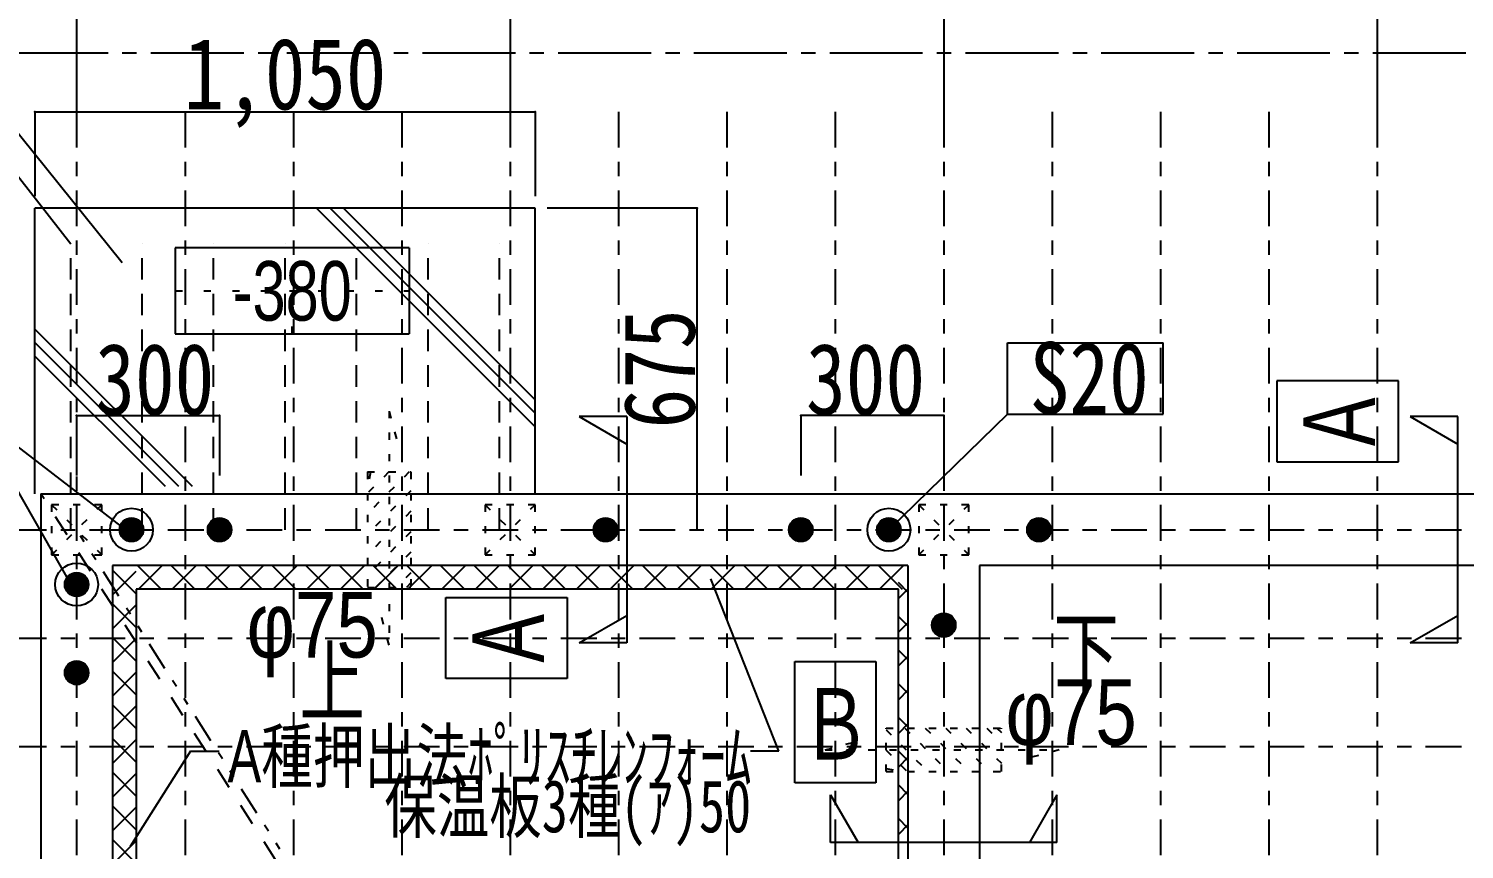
# Model space of a CAD drawing. Header units: millimetres. Extents: x 2414 to 2906, y 1861 to 2205.
# Drawn here: x 2522.5 to 2582.8, y 2126.8 to 2161.3 of the extents above; entities that cross this region are included whole.
import ezdxf
from ezdxf.enums import TextEntityAlignment as Align

# ---------------------------------------------------------------- set-up
doc = ezdxf.new("R2010")
doc.units = ezdxf.units.MM
for name, pattern in [('jw-line02', [1.2, 0.3, -0.6, 0.3]), ('jw-line03', [9.000000000000002, 0.8999999999999999, -0.8999999999999999, 0.8999999999999999, -0.8999999999999999, 0.8999999999999999, -0.8999999999999999, 0.8999999999999999, -0.8999999999999999, 0.8999999999999999, -0.8999999999999999]), ('jw-line04', [2.4, 0.8999999999999999, -0.6, 0.8999999999999999]), ('jw-line05', [4.800000000000001, 1.5, -0.6, 0.6, -0.6, 1.5]), ('jw-line06', [9.6, 3.9, -0.6, 0.6, -0.6, 3.9]), ('jw-line07', [4.8, 1.2, -0.6, 0.3, -0.6, 0.3, -0.6, 1.2]), ('jw-line09', [1.2, 0.3, -0.8999999999999999]), ('jw-lineS01', [0])]:
    doc.linetypes.add(name, pattern=pattern)
for name, color, linetype in [('8-0', 7, 'Continuous'), ('8-2', 7, 'Continuous'), ('8-3', 7, 'Continuous'), ('8-4', 7, 'Continuous'), ('8-5', 7, 'Continuous'), ('8-9', 7, 'Continuous'), ('8-C', 7, 'Continuous'), ('8-F', 7, 'Continuous'), ('F-4', 7, 'Continuous'), ('F-8', 7, 'Continuous')]:
    doc.layers.add(name, color=color, linetype=linetype)
doc.styles.add('HGｺﾞｼｯｸM', font='', dxfattribs={"height": 0.2})
doc.styles.add('ＭＳ ゴシック', font='', dxfattribs={"height": 0.2})
doc.styles.get('HGｺﾞｼｯｸM').set_extended_font_data('HGｺﾞｼｯｸM')
doc.styles.get('ＭＳ ゴシック').set_extended_font_data('MS Gothic')

# ---------------------------------------------------------------- blocks, each defined once
blk = doc.blocks.new('120501@@SfigorgFlag@@4')
at = {"layer": '8-0', "color": 2, "linetype": 'jw-line02'}
for p, q in [((-0.01788199026351833, 5.033591516823435), (0.4328093899896288, 3.351588387184165)), ((-0.01788199026351833, 5.033591516823435), (-0.01788199026351833, -4.786014429498209)), ((-0.9291319902637412, 2.479198747651026), (-0.9291319902637412, -2.365801252349229)), ((-0.9291319902637412, 2.479198747651026), (0.8933680097362497, 2.479198747651026)), ((-0.8036992214009757, 2.479198747651935), (-0.9291319902641959, 1.753765978788579)), ((0.8258681481684533, 2.479198747651026), (-0.9291319902637412, 0.7241986092185471)), ((-0.03326659097255913, 2.479198747651026), (-0.9291319902637412, 1.583333348359702)), ((0.8933680097362497, 2.479198747651026), (0.8933680097362497, -2.365801252349229)), ((0.8933680097363492, 1.687563870077611), (-0.9291319902637412, -0.1349361299226075)), ((0.8933680097359087, 0.8284291309346372), (-0.9291319902637412, -0.9940708690646716)), ((0.8933680097359087, -0.03070560820651735), (-0.9291319902637412, -1.853205608206736)), ((0.8933680097359087, -0.8898403473485814), (-0.5825928952641704, -2.365801252348319)), ((0.8933680097359087, -1.748975086490645), (0.2765418438775527, -2.365801252349229)), ((-0.9291319902637412, -2.365801252349229), (0.8933680097362497, -2.365801252349229)), ((0.8933680097359087, -2.178542456062132), (0.7061092134497216, -2.365801252349229)), ((-0.01788199026351833, -4.786014429498209), (-0.3926021215160205, -3.387539861046207))]:
    blk.add_line(p, q, dxfattribs=at)

msp = doc.modelspace()

# ---------------------------------------------------------------- linework, layer by layer
at = {"layer": '8-0', "color": 7, "linetype": 'Continuous'}
for p, q in [((2517.019364260048, 2163.156627165797), (2526.448192525839, 2151.45640331772)), ((2521.238288764238, 2156.134106296886), (2524.281845929085, 2152.248312169218)), ((2554.014308155476, 2130.961342442871), (2551.157430435342, 2138.194006528812)), ((2529.313822671716, 2130.961342442871), (2526.778385531696, 2126.960480209148))]:
    msp.add_line(p, q, dxfattribs=at)
at = {"layer": '8-0', "color": 4, "linetype": 'Continuous'}
for p, q in [((2522.781845929085, 2157.786674356651), (2543.781845929085, 2157.786674356651)), ((2522.781845929085, 2157.786674356651), (2522.781845929085, 2154.248312169218)), ((2543.781845929085, 2157.786674356651), (2543.781845929085, 2154.248312169218)), ((2550.584996090322, 2153.748312169218), (2544.281845929085, 2153.748312169218)), ((2550.584996090322, 2140.248312169218), (2550.584996090322, 2153.748312169218))]:
    msp.add_line(p, q, dxfattribs=at)
at = {"layer": '8-0', "color": 7, "linetype": 'jw-line03'}
msp.add_line((2653.431845929084, 1938.54831216922), (2523.031845929084, 2141.748312169218), dxfattribs=at)
at = {"layer": '8-0', "color": 7, "linetype": 'jw-line07'}
msp.add_line((2651.931845929084, 1940.04831216922), (2524.531845929084, 2140.248312169218), dxfattribs=at)
at = {"layer": '8-0', "color": 7, "linetype": 'Continuous'}
for p in [(2522.781845929085, 2157.786674356651), (2543.781845929085, 2157.786674356651), (2550.584996090322, 2153.748312169218), (2550.584996090322, 2140.248312169218)]:
    msp.add_point(p, dxfattribs=at)
at = {"layer": '8-2', "color": 1, "linetype": 'Continuous'}
for p, q in [((2563.603954419155, 2148.09398890954), (2570.143128552265, 2148.09398890954)), ((2563.603954419155, 2145.09398890954), (2563.603954419155, 2148.09398890954)), ((2570.143128552265, 2145.09398890954), (2570.143128552265, 2148.09398890954)), ((2520.176676726075, 2145.167713295547), (2524.281845928807, 2137.948312448159)), ((2520.176676726075, 2145.167713295547), (2526.581845650149, 2140.248312169216)), ((2563.603954419155, 2145.09398890954), (2558.631846208018, 2140.248312169218))]:
    msp.add_line(p, q, dxfattribs=at)
at = {"layer": '8-2', "color": 1, "linetype": 'jw-lineS01'}
msp.add_line((2563.603954419155, 2145.09398890954), (2570.143128552265, 2145.09398890954), dxfattribs=at)
at = {"layer": '8-3', "color": 3, "linetype": 'Continuous'}
for p, q in [((2543.781845929085, 2153.748312169218), (2522.781845929085, 2153.748312169218)), ((2522.781845929085, 2141.748312169218), (2522.781845929085, 2153.748312169218)), ((2543.781845929085, 2141.748312169218), (2543.781845929085, 2153.748312169218)), ((2528.668346686565, 2152.077042714965), (2528.668346686565, 2148.470815592339)), ((2528.668346686565, 2152.077042714965), (2528.668346686565, 2148.470815592339)), ((2528.668346686565, 2152.077042714965), (2528.668346686565, 2148.470815592339)), ((2538.495316307841, 2152.077042714965), (2528.668346686565, 2152.077042714965)), ((2528.668346686565, 2152.077042714965), (2528.668346686565, 2148.470815592339)), ((2538.495316307841, 2152.077042714965), (2528.668346686565, 2152.077042714965)), ((2538.495316307841, 2152.077042714965), (2528.668346686565, 2152.077042714965)), ((2538.495316307841, 2152.077042714965), (2528.668346686565, 2152.077042714965)), ((2538.495316307841, 2152.077042714965), (2538.495316307841, 2148.470815592339)), ((2538.495316307841, 2152.077042714965), (2538.495316307841, 2148.470815592339)), ((2538.495316307841, 2152.077042714965), (2538.495316307841, 2148.470815592339)), ((2538.495316307841, 2152.077042714965), (2538.495316307841, 2148.470815592339)), ((2528.668346686565, 2148.470815592339), (2538.495316307841, 2148.470815592339)), ((2528.668346686565, 2148.470815592339), (2538.495316307841, 2148.470815592339)), ((2528.668346686565, 2148.470815592339), (2538.495316307841, 2148.470815592339)), ((2528.668346686565, 2148.470815592339), (2538.495316307841, 2148.470815592339))]:
    msp.add_line(p, q, dxfattribs=at)
at = {"layer": '8-3', "color": 3, "linetype": 'jw-line09'}
for p, q in [((2533.581831497203, 2148.470815592339), (2533.581831497203, 2152.077042714965)), ((2533.581831497203, 2148.470815592339), (2533.581831497203, 2152.077042714965)), ((2533.581831497203, 2148.470815592339), (2533.581831497203, 2152.077042714965)), ((2533.581831497203, 2148.470815592339), (2533.581831497203, 2152.077042714965)), ((2528.668346686565, 2150.273929153652), (2538.495316307841, 2150.273929153652)), ((2528.668346686565, 2150.273929153652), (2538.495316307841, 2150.273929153652)), ((2528.668346686565, 2150.273929153652), (2538.495316307841, 2150.273929153652)), ((2528.668346686565, 2150.273929153652), (2538.495316307841, 2150.273929153652))]:
    msp.add_line(p, q, dxfattribs=at)
at = {"layer": '8-3', "color": 2, "linetype": 'jw-line02'}
for p, q in [((2525.581845929085, 2141.298312169217), (2523.481845929085, 2141.298312169217)), ((2523.481845929085, 2141.298312169217), (2523.481845929085, 2139.198312169216)), ((2523.481845929085, 2139.198312169216), (2525.581845929085, 2141.298312169217)), ((2523.481845929085, 2141.298312169217), (2525.581845929085, 2139.198312169216)), ((2525.581845929085, 2139.198312169216), (2525.581845929085, 2141.298312169217)), ((2543.781845929085, 2141.298312169217), (2541.681845929085, 2141.298312169217)), ((2541.681845929085, 2141.298312169217), (2541.681845929085, 2139.198312169216)), ((2541.681845929085, 2139.198312169216), (2543.781845929085, 2141.298312169217)), ((2541.681845929085, 2141.298312169217), (2543.781845929085, 2139.198312169216)), ((2543.781845929085, 2139.198312169216), (2543.781845929085, 2141.298312169217)), ((2561.981845929085, 2141.298312169217), (2559.881845929085, 2141.298312169217)), ((2559.881845929085, 2141.298312169217), (2559.881845929085, 2139.198312169216)), ((2559.881845929085, 2139.198312169216), (2561.981845929085, 2141.298312169217)), ((2559.881845929085, 2141.298312169217), (2561.981845929085, 2139.198312169216)), ((2561.981845929085, 2139.198312169216), (2561.981845929085, 2141.298312169217)), ((2523.481845929085, 2139.198312169216), (2525.581845929085, 2139.198312169216)), ((2541.681845929085, 2139.198312169216), (2543.781845929085, 2139.198312169216)), ((2559.881845929085, 2139.198312169216), (2561.981845929085, 2139.198312169216))]:
    msp.add_line(p, q, dxfattribs=at)
at = {"layer": '8-4', "color": 4, "linetype": 'Continuous'}
for p, q in [((2543.781845929085, 2144.572151851377), (2534.605685611243, 2153.748312169218)), ((2543.781845929085, 2145.137837276313), (2535.171371036178, 2153.748312169218)), ((2543.781845929085, 2145.703522701254), (2535.737056461121, 2153.748312169218)), ((2529.388541526542, 2142.058312169217), (2522.781845929085, 2148.665007766674)), ((2528.822856101598, 2142.058312169217), (2522.781845929085, 2148.099322341727)), ((2528.257170676662, 2142.058312169217), (2522.781845929085, 2147.533636916792)), ((2524.531845911989, 2145.036535291319), (2530.531845929098, 2145.036535291319)), ((2560.931845946178, 2145.036535291324), (2554.931845929069, 2145.036535291324))]:
    msp.add_line(p, q, dxfattribs=at)
at = {"layer": '8-4', "color": 212, "linetype": 'Continuous'}
for p, q in [((2523.031845929084, 2141.748312169218), (2653.431845929084, 2141.748312169218)), ((2523.031845929084, 2141.748312169218), (2523.031845929084, 1938.54831216922)), ((2559.431845929084, 2138.748312169218), (2526.031845929084, 2138.748312169218)), ((2526.031845929084, 2138.748312169218), (2526.031845929084, 2105.348312169216)), ((2559.431845929084, 2138.748312169218), (2559.431845929084, 2120.482827483508)), ((2614.031845929084, 2138.748312169218), (2562.431845929084, 2138.748312169218)), ((2562.431845929084, 2138.748312169218), (2562.431845929084, 2120.482827483508))]:
    msp.add_line(p, q, dxfattribs=at)
at = {"layer": '8-4', "color": 7, "linetype": 'Continuous'}
for p, q in [((2529.313822671716, 2130.961342442871), (2530.510871051092, 2130.961342442871)), ((2554.014308155476, 2130.961342442871), (2552.8172597761, 2130.961342442871))]:
    msp.add_line(p, q, dxfattribs=at)
for p in [(2524.531845911989, 2145.036535291319), (2530.531845929098, 2145.036535291319), (2554.931845929069, 2145.036535291324), (2560.931845946178, 2145.036535291324)]:
    msp.add_point(p, dxfattribs=at)
at = {"layer": '8-5', "color": 4, "linetype": 'jw-line06'}
msp.add_line((2759.548339928065, 2160.248312169213), (2504.550022796619, 2160.248312169213), dxfattribs=at)
at = {"layer": '8-9', "color": 4, "linetype": 'jw-line05'}
for p, q in [((2524.531845929084, 2157.786674356651), (2524.531845929084, 1920.180434611356)), ((2542.731845929084, 2157.786674356644), (2542.731845929084, 1920.180434611356)), ((2560.931845929084, 2157.786674356651), (2560.931845929084, 1920.180434611356)), ((2579.131845929084, 2157.786674356651), (2579.131845929084, 1920.180434611356)), ((2501.964680258223, 2140.248312169218), (2716.590583035314, 2140.248312169218))]:
    msp.add_line(p, q, dxfattribs=at)
at = {"layer": '8-9', "color": 8, "linetype": 'jw-line05'}
for p, q in [((2529.081845929084, 2157.786674356651), (2529.081845929084, 1920.180434611356)), ((2533.631845929084, 2157.786674356651), (2533.631845929084, 1920.180434611356)), ((2538.181845929083, 2157.786674356651), (2538.181845929083, 1920.180434611356)), ((2547.281845929084, 2157.786674356651), (2547.281845929084, 1920.180434611356)), ((2551.831845929084, 2157.786674356651), (2551.831845929084, 1920.180434611356)), ((2556.381845929084, 2157.786674356651), (2556.381845929084, 1920.180434611356)), ((2565.481845929084, 2157.786674356651), (2565.481845929084, 1920.180434611356)), ((2570.031845929083, 2157.786674356651), (2570.031845929083, 1920.180434611356)), ((2574.581845929084, 2157.786674356651), (2574.581845929084, 1920.180434611356)), ((2501.964680258226, 2135.698312169222), (2716.590583035316, 2135.698312169222)), ((2501.964680258223, 2131.148312169223), (2716.590583035314, 2131.148312169223))]:
    msp.add_line(p, q, dxfattribs=at)
at = {"layer": '8-9', "color": 4, "linetype": 'Continuous'}
for p, q in [((2527.031845929071, 2137.557395476452), (2526.031845929071, 2138.557395476456)), ((2526.031845929071, 2137.508798333741), (2527.031845929071, 2138.508798333741)), ((2527.079633721402, 2138.74831216923), (2528.079633721402, 2137.74831216923)), ((2527.128230864113, 2137.74831216923), (2528.128230864113, 2138.74831216923)), ((2528.493847283775, 2138.74831216923), (2529.493847283775, 2137.74831216923)), ((2528.542444426487, 2137.74831216923), (2529.542444426487, 2138.74831216923)), ((2529.908060846149, 2138.74831216923), (2530.908060846149, 2137.74831216923)), ((2529.95665798886, 2137.74831216923), (2530.95665798886, 2138.74831216923)), ((2531.322274408522, 2138.748312169228), (2532.322274408522, 2137.74831216923)), ((2531.370871551233, 2137.74831216923), (2532.370871551233, 2138.74831216923)), ((2532.736487970895, 2138.748312169228), (2533.736487970895, 2137.74831216923)), ((2532.785085113607, 2137.74831216923), (2533.785085113607, 2138.74831216923)), ((2534.150701533269, 2138.74831216923), (2535.150701533265, 2137.74831216923)), ((2534.19929867598, 2137.74831216923), (2535.19929867598, 2138.74831216923)), ((2535.564915095642, 2138.74831216923), (2536.564915095642, 2137.748312169228)), ((2535.613512238353, 2137.748312169228), (2536.613512238353, 2138.748312169228)), ((2536.979128658012, 2138.74831216923), (2537.979128658015, 2137.748312169228)), ((2537.027725800727, 2137.748312169228), (2538.027725800727, 2138.74831216923)), ((2538.393342220385, 2138.74831216923), (2539.393342220389, 2137.74831216923)), ((2538.441939363096, 2137.74831216923), (2539.441939363096, 2138.74831216923)), ((2539.807555782758, 2138.74831216923), (2540.807555782762, 2137.748312169228)), ((2539.85615292547, 2137.748312169228), (2540.85615292547, 2138.74831216923)), ((2541.221769345132, 2138.74831216923), (2542.221769345132, 2137.74831216923)), ((2541.270366487843, 2137.748312169228), (2542.270366487843, 2138.748312169228)), ((2542.635982907505, 2138.74831216923), (2543.635982907505, 2137.74831216923)), ((2542.684580050216, 2137.74831216923), (2543.684580050216, 2138.748312169228)), ((2544.050196469878, 2138.74831216923), (2545.050196469878, 2137.74831216923)), ((2544.09879361259, 2137.74831216923), (2545.09879361259, 2138.74831216923)), ((2545.464410032252, 2138.74831216923), (2546.464410032252, 2137.74831216923)), ((2545.513007174963, 2137.74831216923), (2546.513007174963, 2138.74831216923)), ((2546.878623594625, 2138.74831216923), (2547.878623594625, 2137.74831216923)), ((2546.927220737336, 2137.74831216923), (2547.927220737336, 2138.74831216923)), ((2548.292837156998, 2138.74831216923), (2549.292837156998, 2137.74831216923)), ((2548.34143429971, 2137.74831216923), (2549.34143429971, 2138.74831216923)), ((2549.707050719372, 2138.74831216923), (2550.707050719372, 2137.74831216923)), ((2549.755647862083, 2137.74831216923), (2550.755647862083, 2138.74831216923)), ((2551.121264281745, 2138.74831216923), (2552.121264281745, 2137.74831216923)), ((2551.169861424456, 2137.74831216923), (2552.169861424456, 2138.74831216923)), ((2552.535477844118, 2138.74831216923), (2553.535477844118, 2137.74831216923)), ((2552.58407498683, 2137.74831216923), (2553.58407498683, 2138.74831216923)), ((2553.949691406492, 2138.74831216923), (2554.949691406492, 2137.74831216923)), ((2553.998288549203, 2137.74831216923), (2554.998288549203, 2138.74831216923)), ((2555.363904968861, 2138.74831216923), (2556.363904968861, 2137.74831216923)), ((2555.412502111573, 2137.74831216923), (2556.412502111576, 2138.74831216923)), ((2556.778118531235, 2138.74831216923), (2557.778118531235, 2137.74831216923)), ((2556.826715673946, 2137.74831216923), (2557.82671567395, 2138.74831216923)), ((2558.192332093608, 2138.74831216923), (2559.192332093608, 2137.74831216923)), ((2558.24092923632, 2137.74831216923), (2559.240929236323, 2138.74831216923)), ((2527.031845929071, 2137.74831216923), (2527.031845929071, 2105.748312169214)), ((2559.031845929077, 2137.74831216923), (2527.031845929071, 2137.74831216923)), ((2559.431845929077, 2137.626931248106), (2559.031845929077, 2138.026931248104)), ((2559.431845929077, 2137.757900539837), (2559.031845929077, 2137.357900539836)), ((2559.031845929077, 2105.748312169214), (2559.031845929077, 2137.74831216923)), ((2527.031845929071, 2136.143181914079), (2526.031845929071, 2137.143181914083)), ((2526.031845929071, 2136.094584771367), (2527.031845929071, 2137.094584771367)), ((2559.431845929077, 2136.212717685733), (2559.031845929077, 2136.612717685731)), ((2559.431845929077, 2136.343686977464), (2559.031845929077, 2135.943686977463)), ((2527.031845929071, 2134.728968351706), (2526.031845929071, 2135.728968351709)), ((2526.031845929071, 2134.680371208994), (2527.031845929071, 2135.680371208994)), ((2559.431845929077, 2134.79850412336), (2559.031845929077, 2135.198504123357)), ((2559.431845929077, 2134.929473415091), (2559.031845929079, 2134.529473415089)), ((2527.031845929071, 2133.314754789336), (2526.031845929071, 2134.314754789336)), ((2526.031845929071, 2133.266157646624), (2527.031845929071, 2134.266157646624)), ((2559.431845929077, 2133.384290560986), (2559.031845929077, 2133.784290560984)), ((2559.431845929077, 2133.515259852717), (2559.031845929077, 2133.115259852716)), ((2527.031845929071, 2131.900541226963), (2526.031845929071, 2132.900541226963)), ((2526.031845929071, 2131.851944084251), (2527.031845929071, 2132.851944084251)), ((2559.431845929077, 2131.970076998613), (2559.031845929077, 2132.370076998611)), ((2559.431845929077, 2132.101046290344), (2559.031845929077, 2131.701046290343)), ((2527.031845929071, 2130.486327664589), (2526.031845929071, 2131.486327664589)), ((2526.031845929071, 2130.437730521878), (2527.031845929071, 2131.437730521878)), ((2559.431845929077, 2130.55586343624), (2559.031845929077, 2130.955863436237)), ((2559.431845929077, 2130.686832727971), (2559.031845929077, 2130.286832727969)), ((2527.031845929071, 2129.072114102216), (2526.031845929071, 2130.072114102216)), ((2526.031845929071, 2129.023516959504), (2527.031845929071, 2130.023516959504)), ((2559.431845929077, 2129.141649873866), (2559.031845929077, 2129.541649873864)), ((2559.431845929077, 2129.272619165597), (2559.031845929077, 2128.872619165596)), ((2527.031845929071, 2127.657900539843), (2526.031845929071, 2128.657900539843)), ((2526.031845929071, 2127.609303397131), (2527.031845929071, 2128.609303397131)), ((2559.431845929077, 2127.727436311493), (2559.031845929077, 2128.127436311491)), ((2559.431845929077, 2127.858405603224), (2559.031845929079, 2127.458405603223)), ((2527.031845929071, 2126.243686977469), (2526.031845929071, 2127.243686977469)), ((2526.031845929071, 2126.195089834758), (2527.031845929071, 2127.195089834758))]:
    msp.add_line(p, q, dxfattribs=at)
at = {"layer": '8-C', "color": 7, "linetype": 'Continuous'}
for p, q in [((2580.020779920578, 2146.498312169214), (2574.92077992058, 2146.498312169214)), ((2574.92077992058, 2146.498312169214), (2574.92077992058, 2143.098312169216)), ((2580.020779920578, 2143.098312169216), (2580.020779920578, 2146.498312169214)), ((2574.92077992058, 2143.098312169216), (2580.020779920578, 2143.098312169216)), ((2540.024361046857, 2133.998312169221), (2540.024361046857, 2137.398312169219)), ((2540.024361046857, 2137.398312169219), (2545.124361046855, 2137.398312169219)), ((2545.124361046855, 2137.398312169219), (2545.124361046855, 2133.998312169221)), ((2554.681845929088, 2129.621405030931), (2554.681845929088, 2134.72140503093)), ((2554.681845929088, 2134.72140503093), (2558.081845929086, 2134.72140503093)), ((2558.081845929086, 2134.72140503093), (2558.081845929086, 2129.621405030931)), ((2545.124361046855, 2133.998312169221), (2540.024361046857, 2133.998312169221)), ((2558.081845929086, 2129.621405030931), (2554.681845929088, 2129.621405030931))]:
    msp.add_line(p, q, dxfattribs=at)
at = {"layer": '8-C', "color": 3, "linetype": 'Continuous'}
for p, q in [((2547.623714560114, 2144.998312169218), (2545.623714560114, 2144.998312169218)), ((2545.623714560114, 2144.998312169218), (2547.623714560114, 2143.843611630838)), ((2547.623714560114, 2144.998312169218), (2547.623714560114, 2135.498312169218)), ((2580.520133433836, 2144.998312169218), (2582.520133433836, 2143.843611630838)), ((2582.520133433836, 2144.998312169218), (2580.520133433836, 2144.998312169218)), ((2582.520133433836, 2135.498312169218), (2582.520133433836, 2144.998312169218)), ((2545.623714560114, 2135.498312169218), (2547.623714560114, 2136.653012707598)), ((2580.520133433836, 2135.498312169218), (2582.520133433836, 2136.653012707598)), ((2547.623714560114, 2135.498312169218), (2545.623714560114, 2135.498312169218)), ((2582.520133433836, 2135.498312169218), (2580.520133433836, 2135.498312169218)), ((2556.181845929084, 2129.122051517673), (2557.336546467464, 2127.122051517673)), ((2556.181845929084, 2127.122051517673), (2556.181845929084, 2129.122051517673)), ((2565.681845929084, 2129.122051517673), (2564.527145390704, 2127.122051517673)), ((2565.681845929084, 2127.122051517673), (2565.681845929084, 2129.122051517673)), ((2565.681845929084, 2127.122051517673), (2556.181845929084, 2127.122051517673))]:
    msp.add_line(p, q, dxfattribs=at)
at = {"layer": '8-F', "color": 4, "linetype": 'Continuous'}
for p, q in [((2524.531845929098, 2145.036535291319), (2524.531845929098, 2142.52429602933)), ((2530.531845929098, 2145.036535291319), (2530.531845929098, 2142.524296029334)), ((2554.931845929069, 2145.036535291324), (2554.931845929069, 2142.524296029339)), ((2560.931845929069, 2145.036535291324), (2560.931845929069, 2142.524296029335))]:
    msp.add_line(p, q, dxfattribs=at)
at = {"layer": '8-F', "color": 1, "linetype": 'Continuous', "true_color": 0xff0000}
for points in [[(2527.081845650148, 2140.248312169272, 0.5000000000000003, 0.5000000000000003, 1), (2526.581845650148, 2140.248312169272, 0.5000000000000003, 0.5000000000000003, 1)], [(2527.081845650148, 2140.248312169272, 0.5000000000000003, 0.5000000000000003, 1), (2526.581845650148, 2140.248312169272, 0.5000000000000003, 0.5000000000000003, 1)], [(2527.081845650148, 2140.248312169272, 0.5000000000000003, 0.5000000000000003, 1), (2526.581845650148, 2140.248312169272, 0.5000000000000003, 0.5000000000000003, 1)], [(2530.781845929102, 2140.248311840613, 0.5000000000000003, 0.5000000000000003, 1), (2530.281845929102, 2140.248311840613, 0.5000000000000003, 0.5000000000000003, 1)], [(2530.781845929102, 2140.248311840613, 0.5000000000000003, 0.5000000000000003, 1), (2530.281845929102, 2140.248311840613, 0.5000000000000003, 0.5000000000000003, 1)], [(2530.781845929102, 2140.248311840613, 0.5000000000000003, 0.5000000000000003, 1), (2530.281845929102, 2140.248311840613, 0.5000000000000003, 0.5000000000000003, 1)], [(2546.981845929861, 2140.248312168654, 0.4999999999999999, 0.4999999999999999, 1), (2546.481845929861, 2140.248312168654, 0.4999999999999999, 0.4999999999999999, 1)], [(2546.981845929857, 2140.248312168654, 0.4999999999999999, 0.4999999999999999, 1), (2546.481845929857, 2140.248312168654, 0.4999999999999999, 0.4999999999999999, 1)], [(2546.981845929861, 2140.248312168654, 0.4999999999999999, 0.4999999999999999, 1), (2546.481845929861, 2140.248312168654, 0.4999999999999999, 0.4999999999999999, 1)], [(2546.981845929857, 2140.248312168652, 0.4999999999999999, 0.4999999999999999, 1), (2546.481845929857, 2140.248312168652, 0.4999999999999999, 0.4999999999999999, 1)], [(2546.981845929904, 2140.248312168645, 0.5000000000000001, 0.5000000000000001, 1), (2546.481845929904, 2140.248312168645, 0.5000000000000001, 0.5000000000000001, 1)], [(2546.981845929901, 2140.248312168645, 0.4999999999999999, 0.4999999999999999, 1), (2546.481845929901, 2140.248312168645, 0.4999999999999999, 0.4999999999999999, 1)], [(2546.981845929904, 2140.248312168645, 0.5000000000000001, 0.5000000000000001, 1), (2546.481845929904, 2140.248312168645, 0.5000000000000001, 0.5000000000000001, 1)], [(2546.981845929901, 2140.248312168645, 0.4999999999999999, 0.4999999999999999, 1), (2546.481845929901, 2140.248312168645, 0.4999999999999999, 0.4999999999999999, 1)], [(2555.181845929065, 2140.248311840619, 0.5000000000000003, 0.5000000000000003, 1), (2554.681845929065, 2140.248311840619, 0.5000000000000003, 0.5000000000000003, 1)], [(2555.181845929065, 2140.248311840619, 0.5000000000000003, 0.5000000000000003, 1), (2554.681845929065, 2140.248311840619, 0.5000000000000003, 0.5000000000000003, 1)], [(2555.181845929065, 2140.248311840619, 0.5000000000000003, 0.5000000000000003, 1), (2554.681845929065, 2140.248311840619, 0.5000000000000003, 0.5000000000000003, 1)], [(2558.881846208019, 2140.248312169278, 0.5000000000000003, 0.5000000000000003, 1), (2558.381846208019, 2140.248312169278, 0.5000000000000003, 0.5000000000000003, 1)], [(2558.881846208019, 2140.248312169278, 0.5000000000000003, 0.5000000000000003, 1), (2558.381846208019, 2140.248312169278, 0.5000000000000003, 0.5000000000000003, 1)], [(2558.881846208019, 2140.248312169278, 0.5000000000000003, 0.5000000000000003, 1), (2558.381846208019, 2140.248312169278, 0.5000000000000003, 0.5000000000000003, 1)], [(2565.181845929861, 2140.248312168656, 0.4999999999999999, 0.4999999999999999, 1), (2564.681845929861, 2140.248312168656, 0.4999999999999999, 0.4999999999999999, 1)], [(2565.181845929857, 2140.248312168656, 0.4999999999999999, 0.4999999999999999, 1), (2564.681845929857, 2140.248312168656, 0.4999999999999999, 0.4999999999999999, 1)], [(2565.181845929861, 2140.248312168656, 0.4999999999999999, 0.4999999999999999, 1), (2564.681845929861, 2140.248312168656, 0.4999999999999999, 0.4999999999999999, 1)], [(2565.181845929857, 2140.248312168654, 0.4999999999999999, 0.4999999999999999, 1), (2564.681845929857, 2140.248312168654, 0.4999999999999999, 0.4999999999999999, 1)], [(2565.181845929905, 2140.248312168646, 0.5000000000000001, 0.5000000000000001, 1), (2564.681845929905, 2140.248312168646, 0.5000000000000001, 0.5000000000000001, 1)], [(2565.181845929901, 2140.248312168646, 0.4999999999999999, 0.4999999999999999, 1), (2564.681845929901, 2140.248312168646, 0.4999999999999999, 0.4999999999999999, 1)], [(2565.181845929905, 2140.248312168646, 0.5000000000000001, 0.5000000000000001, 1), (2564.681845929905, 2140.248312168646, 0.5000000000000001, 0.5000000000000001, 1)], [(2565.181845929901, 2140.248312168646, 0.4999999999999999, 0.4999999999999999, 1), (2564.681845929901, 2140.248312168646, 0.4999999999999999, 0.4999999999999999, 1)], [(2524.781845929022, 2137.948312448157, 0.5000000000000003, 0.5000000000000003, 1), (2524.281845929022, 2137.948312448157, 0.5000000000000003, 0.5000000000000003, 1)], [(2524.781845929022, 2137.948312448157, 0.5000000000000003, 0.5000000000000003, 1), (2524.281845929022, 2137.948312448157, 0.5000000000000003, 0.5000000000000003, 1)], [(2524.781845929022, 2137.948312448157, 0.5000000000000003, 0.5000000000000003, 1), (2524.281845929022, 2137.948312448157, 0.5000000000000003, 0.5000000000000003, 1)], [(2561.181845928522, 2136.248312168441, 0.4999999999999999, 0.4999999999999999, 1), (2560.681845928522, 2136.248312168441, 0.4999999999999999, 0.4999999999999999, 1)], [(2561.181845928522, 2136.248312168444, 0.4999999999999999, 0.4999999999999999, 1), (2560.681845928522, 2136.248312168444, 0.4999999999999999, 0.4999999999999999, 1)], [(2561.181845928522, 2136.248312168441, 0.4999999999999999, 0.4999999999999999, 1), (2560.681845928522, 2136.248312168441, 0.4999999999999999, 0.4999999999999999, 1)], [(2561.18184592852, 2136.248312168444, 0.4999999999999999, 0.4999999999999999, 1), (2560.68184592852, 2136.248312168444, 0.4999999999999999, 0.4999999999999999, 1)], [(2561.181845928513, 2136.248312168397, 0.5000000000000001, 0.5000000000000001, 1), (2560.681845928513, 2136.248312168397, 0.5000000000000001, 0.5000000000000001, 1)], [(2561.181845928513, 2136.248312168401, 0.4999999999999999, 0.4999999999999999, 1), (2560.681845928513, 2136.248312168401, 0.4999999999999999, 0.4999999999999999, 1)], [(2561.181845928513, 2136.248312168397, 0.5000000000000001, 0.5000000000000001, 1), (2560.681845928513, 2136.248312168397, 0.5000000000000001, 0.5000000000000001, 1)], [(2561.181845928513, 2136.248312168401, 0.4999999999999999, 0.4999999999999999, 1), (2560.681845928513, 2136.248312168401, 0.4999999999999999, 0.4999999999999999, 1)], [(2524.781846257681, 2134.248312169203, 0.5000000000000002, 0.5000000000000002, 1), (2524.281846257681, 2134.248312169203, 0.5000000000000002, 0.5000000000000002, 1)], [(2524.781846257681, 2134.248312169203, 0.5000000000000002, 0.5000000000000002, 1), (2524.281846257681, 2134.248312169203, 0.5000000000000002, 0.5000000000000002, 1)], [(2524.781846257681, 2134.248312169203, 0.5000000000000002, 0.5000000000000002, 1), (2524.281846257681, 2134.248312169203, 0.5000000000000002, 0.5000000000000002, 1)]]:
    msp.add_lwpolyline(points, format="xyseb", close=True, dxfattribs=at)
at = {"layer": '8-F', "color": 14, "linetype": 'Continuous'}
for centre, radius in [((2526.831845650148, 2140.248312169272), 0.9000000000000004), ((2526.831845650148, 2140.248312169272), 0.5000000000000003), ((2526.831845650148, 2140.248312169272), 0.5000000000000003), ((2526.831845650148, 2140.248312169272), 0.5000000000000003), ((2530.531845929102, 2140.248311840613), 0.5000000000000003), ((2530.531845929102, 2140.248311840613), 0.5000000000000003), ((2530.531845929102, 2140.248311840613), 0.5000000000000003), ((2546.731845929861, 2140.248312168654), 0.4999999999999999), ((2546.731845929857, 2140.248312168654), 0.4999999999999999), ((2546.731845929861, 2140.248312168654), 0.4999999999999999), ((2546.731845929857, 2140.248312168652), 0.4999999999999999), ((2546.731845929904, 2140.248312168645), 0.5000000000000001), ((2546.731845929901, 2140.248312168645), 0.4999999999999999), ((2546.731845929904, 2140.248312168645), 0.5000000000000001), ((2546.731845929901, 2140.248312168645), 0.4999999999999999), ((2554.931845929065, 2140.248311840619), 0.5000000000000003), ((2554.931845929065, 2140.248311840619), 0.5000000000000003), ((2554.931845929065, 2140.248311840619), 0.5000000000000003), ((2558.631846208019, 2140.248312169278), 0.9000000000000004), ((2558.631846208019, 2140.248312169278), 0.5000000000000003), ((2558.631846208019, 2140.248312169278), 0.5000000000000003), ((2558.631846208019, 2140.248312169278), 0.5000000000000003), ((2564.931845929861, 2140.248312168656), 0.4999999999999999), ((2564.931845929857, 2140.248312168656), 0.4999999999999999), ((2564.931845929861, 2140.248312168656), 0.4999999999999999), ((2564.931845929857, 2140.248312168654), 0.4999999999999999), ((2564.931845929905, 2140.248312168646), 0.5000000000000001), ((2564.931845929901, 2140.248312168646), 0.4999999999999999), ((2564.931845929905, 2140.248312168646), 0.5000000000000001), ((2564.931845929901, 2140.248312168646), 0.4999999999999999), ((2524.531845929022, 2137.948312448157), 0.9000000000000002), ((2524.531845929022, 2137.948312448157), 0.5000000000000003), ((2524.531845929022, 2137.948312448157), 0.5000000000000003), ((2524.531845929022, 2137.948312448157), 0.5000000000000003), ((2560.931845928522, 2136.248312168441), 0.4999999999999999), ((2560.931845928522, 2136.248312168444), 0.4999999999999999), ((2560.931845928522, 2136.248312168441), 0.4999999999999999), ((2560.93184592852, 2136.248312168444), 0.4999999999999999), ((2560.931845928513, 2136.248312168397), 0.5000000000000001), ((2560.931845928513, 2136.248312168401), 0.4999999999999999), ((2560.931845928513, 2136.248312168397), 0.5000000000000001), ((2560.931845928513, 2136.248312168401), 0.4999999999999999), ((2524.531846257681, 2134.248312169203), 0.5000000000000002), ((2524.531846257681, 2134.248312169203), 0.5000000000000002), ((2524.531846257681, 2134.248312169203), 0.5000000000000002)]:
    msp.add_circle(centre, radius, dxfattribs=at)
at = {"layer": 'F-4', "color": 3, "linetype": 'jw-line04'}
for p, q in [((2524.281845929085, 2140.248312169218), (2524.281845929085, 2152.248312169218)), ((2527.281845929085, 2140.248312169218), (2527.281845929085, 2152.248312169218)), ((2530.281845929085, 2140.248312169218), (2530.281845929085, 2152.248312169218)), ((2533.281845929085, 2140.248312169218), (2533.281845929085, 2152.248312169218)), ((2536.281845929085, 2140.248312169218), (2536.281845929085, 2152.248312169218)), ((2539.281845929085, 2140.248312169218), (2539.281845929085, 2152.248312169218)), ((2542.281845929085, 2140.248312169218), (2542.281845929085, 2152.248312169218))]:
    msp.add_line(p, q, dxfattribs=at)
at = {"layer": 'F-8', "color": 4, "linetype": 'Continuous'}
for p, q in [((2524.531845929084, 2187.786674356651), (2524.531845929084, 2157.786674356651)), ((2560.931845929085, 2187.786674356651), (2560.931845929085, 2157.786674356644)), ((2542.731845929084, 2181.786674356651), (2542.731845929084, 2157.786674356644)), ((2579.131845929084, 2181.786674356651), (2579.131845929084, 2157.786674356644))]:
    msp.add_line(p, q, dxfattribs=at)

# ---------------------------------------------------------------- block references
at = {"layer": '8-0', "color": 7, "linetype": 'Continuous'}
msp.add_blockref('120501@@SfigorgFlag@@4', (2537.666928076325, 2140.191613421567), dxfattribs=at)
at = {"layer": '8-0', "color": 7, "linetype": 'Continuous', "rotation": 90}
msp.add_blockref('120501@@SfigorgFlag@@4', (2560.988544676735, 2131.026674542771), dxfattribs=at)

# ---------------------------------------------------------------- texts
at = {"layer": '8-0', "color": 7, "linetype": 'jw-line02', "style": 'ＭＳ ゴシック', "width": 0.8717948717948718}
msp.add_text('1,050', height=3, dxfattribs=at).set_placement((2529.031845929085, 2157.886674356651), (2537.531845929085, 2157.886674356651), align=Align.FIT)
at = {"layer": '8-0', "color": 7, "linetype": 'jw-line02', "style": 'ＭＳ ゴシック', "width": 0.8547008547008548}
msp.add_text('675', height=3, rotation=90, dxfattribs=at).set_placement((2550.484996090322, 2144.498312169218), (2550.484996090322, 2149.498312169218), align=Align.FIT)
at = {"layer": '8-0', "color": 3, "linetype": 'Continuous', "style": 'HGｺﾞｼｯｸM'}
for s, width, p, p2 in [('φ75', 0.7636363636361744, (2531.668663326117, 2134.882372986679), (2537.176663326117, 2134.882372986679)), ('下', 1.399999999999769, (2565.530967294208, 2133.720715903726), (2568.284967294209, 2133.720715903726)), ('上', 1.399999999999769, (2533.875811783728, 2132.500975966625), (2536.629811783729, 2132.500975966625)), ('φ75', 0.7636363636361744, (2563.527108826114, 2131.215892818607), (2569.035108826114, 2131.215892818607))]:
    msp.add_text(s, height=2.754000000000815, dxfattribs=dict(at, width=width)).set_placement(p, p2, align=Align.FIT)
at = {"layer": '8-2', "color": 1, "linetype": 'Continuous', "style": 'ＭＳ ゴシック', "width": 0.8547008547008548}
msp.add_text('S20', height=3, dxfattribs=at).set_placement((2564.541389620608, 2145.121329593946), (2569.541389620608, 2145.121329593946), align=Align.FIT)
at = {"layer": '8-3', "color": 7, "linetype": 'Continuous', "style": 'HGｺﾞｼｯｸM', "width": 0.5060240963855882}
msp.add_text('-380', height=2.5, dxfattribs=at).set_placement((2531.081831497204, 2149.023929153652), (2536.081831497204, 2149.023929153652), align=Align.FIT)
at = {"layer": '8-4', "color": 7, "linetype": 'Continuous', "style": 'ＭＳ ゴシック', "width": 0.8547008547008548}
for p, p2 in [((2525.311103194778, 2145.074950708921), (2530.311103194778, 2145.074950708921)), ((2555.152588663388, 2145.074950708927), (2560.152588663388, 2145.074950708927))]:
    msp.add_text('300', height=3, dxfattribs=at).set_placement(p, p2, align=Align.FIT)
at = {"layer": '8-4', "color": 7, "linetype": 'Continuous'}
for s, rotation, style, width, p, p2 in [('A種押出法ﾎﾟﾘｽﾁﾚﾝﾌｫｰﾑ', 5.775255909387989e-05, 'HGｺﾞｼｯｸM', 0.73684210526328, (2530.864141605312, 2129.647162544897), (2552.864141605305, 2129.647184720287)), ('保温板3種(ｱ)50', 5.775255232633681e-05, 'ＭＳ ゴシック', 0.7692307692306783, (2537.450152229508, 2127.549236687212), (2552.850152229498, 2127.549252209984))]:
    msp.add_text(s, height=2.200000000000026, rotation=rotation, dxfattribs=dict(at, style=style, width=width)).set_placement(p, p2, align=Align.FIT)
at = {"layer": '8-C', "color": 3, "linetype": 'Continuous', "style": 'ＭＳ ゴシック', "width": 0.7692307692307693}
for p, p2 in [((2579.042244893248, 2143.292061255213), (2579.042244893248, 2146.292061255213)), ((2544.145826019525, 2134.204563083223), (2544.145826019525, 2137.204563083223))]:
    msp.add_text('Ａ', height=3, rotation=90, dxfattribs=at).set_placement(p, p2, align=Align.FIT)
msp.add_text('Ｂ', height=3, dxfattribs=at).set_placement((2554.888096843089, 2130.599940058262), (2557.888096843089, 2130.599940058262), align=Align.FIT)

doc.saveas('drawing.dxf')
